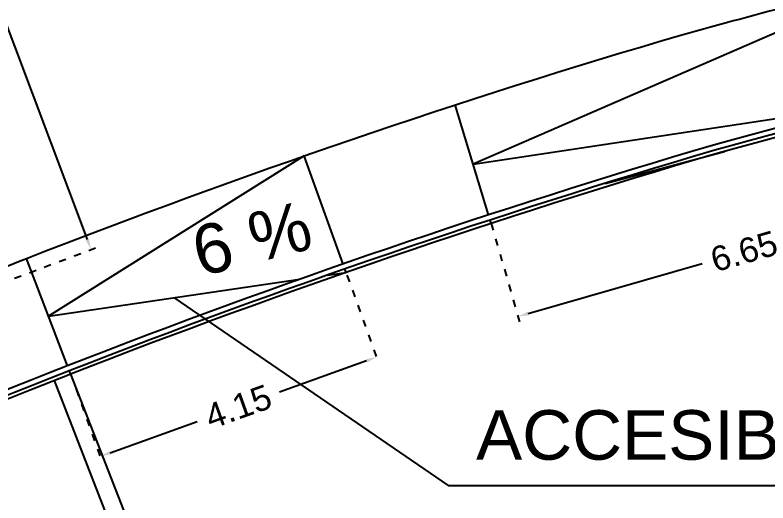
# Model space of a CAD drawing. Header units: millimetres. Extents: x 441061 to 442903, y 4515148 to 4515613.
# Drawn here: x 442212.84 to 442223.48, y 4515574.67 to 4515581.57 of the extents above; entities that cross this region are included whole.
import ezdxf
from ezdxf.enums import TextEntityAlignment as Align

# ---------------------------------------------------------------- set-up
doc = ezdxf.new("R2010")
doc.units = ezdxf.units.MM
doc.linetypes.add('CONTINUA', pattern=[0])
doc.linetypes.add('PUNTOS2', pattern=[0.125, 0, -0.125])
for name, color, linetype in [('01_cotas', 254, 'Continuous'), ('01_niveles', 2, 'Continuous'), ('01_piscinas', 254, 'Continuous')]:
    doc.layers.add(name, color=color, linetype=linetype)
doc.styles.add('Estilo1', font='swissel.ttf')
doc.styles.add('ROMANS', font='romans')
doc.dimstyles.new('DECIMAL-50', dxfattribs={"dimtxt": 0.08, "dimasz": 0.15, "dimexe": 0.09, "dimexo": 0, "dimgap": 0.09, "dimtad": 0, "dimzin": 0, "dimdsep": 46, "dimtxsty": 'ROMANS', "dimcen": 0.09, "dimclrt": 6, "dimadec": 0, "dimazin": 0, "dimtfac": 1.38, "dimtix": 1, "dimtofl": 0, "dimtmove": 2, "dimatfit": 3, "dimldrblk": 'OBLIQUE', "dimfxl": 1, "dimtolj": 1, "dimtzin": 0, "dimarcsym": 0})

# ---------------------------------------------------------------- blocks, each defined once
blk = doc.blocks.new('*D777')
at = {"layer": '01_cotas', "color": 0, "linetype": 'PUNTOS2', "lineweight": -2, "transparency": 16777216}
for p, q in [((442204.82, 4515584.452), (442210.832, 4515586.709)), ((442207.983, 4515576.026), (442213.995, 4515578.283))]:
    blk.add_line(p, q, dxfattribs=at)
at = {"layer": '01_cotas', "color": 0, "lineweight": -2, "transparency": 16777216}
for p, q in [((442210.8, 4515586.537), (442212.112, 4515583.042)), ((442213.858, 4515578.392), (442212.546, 4515581.886))]:
    blk.add_line(p, q, dxfattribs=at)
at = {"layer": '01_cotas', "color": 0, "transparency": 16777216}
for points in [[(442210.823, 4515586.545), (442210.777, 4515586.528), (442210.747, 4515586.677)], [(442213.881, 4515578.4), (442213.834, 4515578.383), (442213.91, 4515578.251)]]:
    blk.add_solid(points, dxfattribs=at)
at = {"layer": '01_cotas', "color": 7, "transparency": 16777216, "insert": (442212.329, 4515582.464), "char_height": 0.35, "attachment_point": 5, "rotation": 290.5756, "style": 'Estilo1'}
blk.add_mtext('\\A1;9.00', dxfattribs=at)
blk = doc.blocks.new('*D778')
at = {"layer": '01_cotas', "color": 0, "linetype": 'PUNTOS2', "lineweight": -2, "transparency": 16777216}
for p, q in [((442217.528, 4515577.891), (442217.976, 4515576.644)), ((442213.622, 4515576.491), (442214.069, 4515575.244))]:
    blk.add_line(p, q, dxfattribs=at)
at = {"layer": '01_cotas', "color": 0, "lineweight": -2, "transparency": 16777216}
for p, q in [((442217.804, 4515576.678), (442216.573, 4515576.237)), ((442214.18, 4515575.379), (442215.411, 4515575.82))]:
    blk.add_line(p, q, dxfattribs=at)
at = {"layer": '01_cotas', "color": 0, "transparency": 16777216}
for points in [[(442217.796, 4515576.702), (442217.812, 4515576.655), (442217.945, 4515576.729)], [(442214.172, 4515575.402), (442214.189, 4515575.355), (442214.039, 4515575.328)]]:
    blk.add_solid(points, dxfattribs=at)
at = {"layer": '01_cotas', "color": 7, "transparency": 16777216, "insert": (442215.992, 4515576.029), "char_height": 0.35, "attachment_point": 5, "rotation": 19.7262, "style": 'Estilo1'}
blk.add_mtext('\\A1;4.15', dxfattribs=at)
blk = doc.blocks.new('*D779')
at = {"layer": '01_cotas', "color": 0, "linetype": 'PUNTOS2', "lineweight": -2, "transparency": 16777216}
for p, q in [((442225.957, 4515580.462), (442226.361, 4515579.059)), ((442219.567, 4515578.621), (442219.971, 4515577.219))]:
    blk.add_line(p, q, dxfattribs=at)
at = {"layer": '01_cotas', "color": 0, "lineweight": -2, "transparency": 16777216}
for p, q in [((442226.192, 4515579.104), (442223.732, 4515578.396)), ((442220.09, 4515577.347), (442222.55, 4515578.055))]:
    blk.add_line(p, q, dxfattribs=at)
at = {"layer": '01_cotas', "color": 0, "transparency": 16777216}
for points in [[(442226.185, 4515579.128), (442226.199, 4515579.08), (442226.336, 4515579.146)], [(442220.083, 4515577.371), (442220.097, 4515577.323), (442219.946, 4515577.305)]]:
    blk.add_solid(points, dxfattribs=at)
at = {"layer": '01_cotas', "color": 7, "transparency": 16777216, "insert": (442223.141, 4515578.226), "char_height": 0.35, "attachment_point": 5, "rotation": 16.0688, "style": 'Estilo1'}
blk.add_mtext('\\A1;6.65', dxfattribs=at)

msp = doc.modelspace()

# ---------------------------------------------------------------- linework, layer by layer
at = {"color": 120, "linetype": 'CONTINUA'}
for p, q in [((442225.519, 4515582.156, 0), (442219.312, 4515579.458, 0)), ((442219.53, 4515578.741, 0), (442219.057, 4515580.296, 0)), ((442219.312, 4515579.458, 0), (442224.781, 4515580.284, 0)), ((442216.924, 4515579.576, 0), (442213.309, 4515577.308, 0)), ((442217.473, 4515578.047, 0), (442216.924, 4515579.576, 0)), ((442219.567, 4515578.621), (442219.552, 4515578.669, 0)), ((442213.577, 4515576.608, 0), (442212.996, 4515578.125, 0)), ((442217.251, 4515577.89, 0), (442217.515, 4515577.929)), ((442217.515, 4515577.929), (442217.498, 4515577.976, 0)), ((442213.309, 4515577.308, 0), (442216.864, 4515577.833, 0)), ((442213.622, 4515576.491), (442213.604, 4515576.538, 0))]:
    msp.add_line(p, q, dxfattribs=at)
msp.add_arc((442254.089, 4515472.934), 111.182, 111.33839, 111.34412, dxfattribs=at)
at = {"layer": '01_niveles', "color": 7}
for p, q in [((442215.086, 4515577.57, 0), (442218.96, 4515574.915)), ((442218.96, 4515574.915), (442225.601, 4515574.915))]:
    msp.add_line(p, q, dxfattribs=at)
at = {"layer": '01_piscinas'}
for p, q in [((442221.179, 4515579.187, 0), (442222.866, 4515579.64)), ((442213.389, 4515576.399), (442220.958, 4515556.963)), ((442213.622, 4515576.491), (442221.282, 4515556.821))]:
    msp.add_line(p, q, dxfattribs=at)
for points in [[(442247.017, 4515584.322, 0.016487), (442243.157, 4515583.992, 0.014757), (442235.718, 4515582.885, 0.006475), (442229.942, 4515581.582, 0.008166), (442222.708, 4515579.727, 0.021654), (442213.588, 4515576.612, 0.020322), (442205.305, 4515572.981, 0.00713), (442199.746, 4515570.121, 0.000222), (442199.574, 4515570.029), (442198.285, 4515569.33), (442196.996, 4515568.631, 0.002681), (442194.944, 4515567.485), (442188.042, 4515563.666), (442185.427, 4515562.223), (442177.513, 4515557.855), (442172.57, 4515555.116), (442159.401, 4515547.817), (442159.287, 4515547.753), (442170.069, 4515529.756)], [(442247.015, 4515584.247, 0.016462), (442243.165, 4515583.918, 0.014755), (442235.733, 4515582.812, 0.006474), (442229.959, 4515581.509, 0.008165), (442222.728, 4515579.655, 0.021653), (442213.616, 4515576.542, 0.020322), (442205.338, 4515572.914, 0.00713), (442199.781, 4515570.055, 0.000222), (442199.61, 4515569.963), (442198.321, 4515569.264), (442197.032, 4515568.565, 0.002681), (442194.98, 4515567.419), (442188.078, 4515563.6), (442185.463, 4515562.157), (442177.549, 4515557.79), (442172.606, 4515555.05), (442159.437, 4515547.751), (442159.391, 4515547.725), (442170.133, 4515529.795)]]:
    msp.add_lwpolyline(points, format="xyb", dxfattribs=at)
at = {"layer": '01_piscinas', "elevation": 0}
msp.add_lwpolyline([(442211.203, 4515577.407, -0.004276), (442212.996, 4515578.125, -0.021688), (442222.263, 4515581.289, -0.003659), (442225.519, 4515582.156)], format="xyb", dxfattribs=at)
at = {"layer": '01_piscinas'}
for centre, radius, start, end in [((442283.131, 4515359.218), 228.512, 103.45718, 105.3239), ((442254.089, 4515472.934), 111.182, 106.37692, 111.33839), ((442254.089, 4515472.934), 111.182, 111.34412, 115.99508)]:
    msp.add_arc(centre, radius, start, end, dxfattribs=at)

# ---------------------------------------------------------------- texts
at = {"color": 120, "linetype": 'CONTINUA', "style": 'Estilo1'}
msp.add_text('6 %%%', height=0.7, rotation=14, dxfattribs=at).set_placement((442216.267, 4515578.07, 0), align=Align.CENTER)
msp.add_text('ACCESIBLE', height=0.7, dxfattribs=at).set_placement((442222.097, 4515575.281), align=Align.CENTER)

# ---------------------------------------------------------------- dimensions: what is measured, and where the dimension line sits
at = {"layer": '01_cotas', "color": 251}
for p1, p2, distance, picture, middle in [((442204.82, 4515584.452, 0), (442207.983, 4515576.026, 0), 6.332, '*D777', (442212.329, 4515582.464)), ((442219.567, 4515578.621), (442225.957, 4515580.462), -1.369, '*D779', (442223.141, 4515578.226)), ((442213.622, 4515576.491), (442217.528, 4515577.891, 0), -1.235, '*D778', (442215.992, 4515576.029))]:
    dim = msp.add_aligned_dim(p1=p1, p2=p2, distance=distance, dimstyle='DECIMAL-50', override={"dimtxt": 0.35, "dimtxsty": 'Estilo1', "dimsah": 1, "dimclrt": 7, "dimfxl": 0.09, "dimarcsym": 2}, dxfattribs=at)
    dim.commit()
    dim.dimension.update_dxf_attribs({"geometry": picture, "text_midpoint": middle})

doc.saveas('drawing.dxf')
